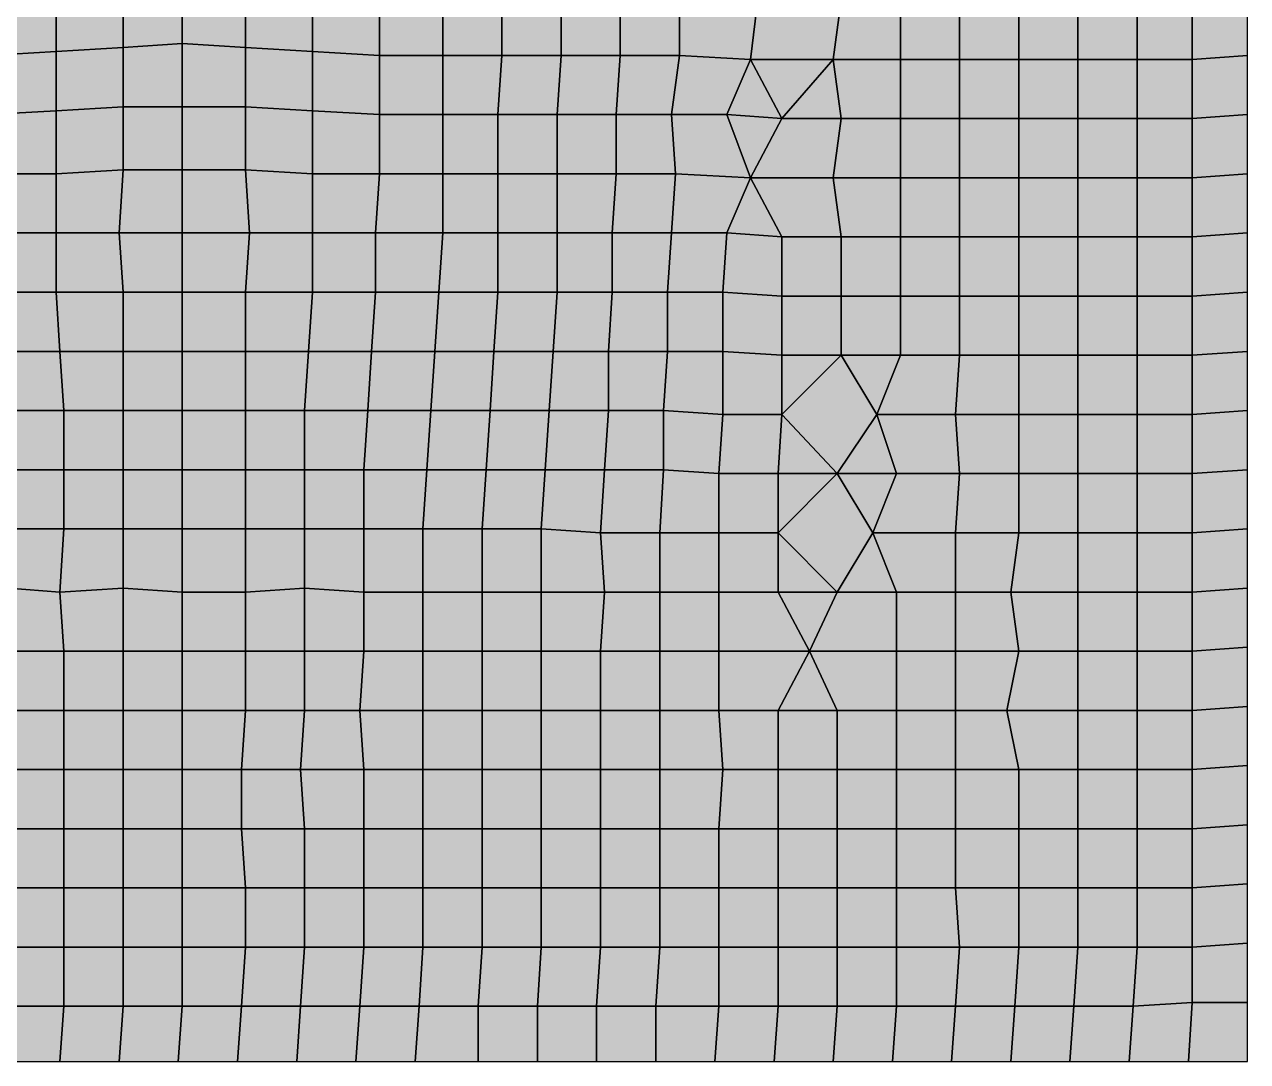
# Model space of a CAD drawing. Header units: metres. Extents: x -7480 to 79269, y -9100 to 45880.
# Drawn here: x 36360 to 42560, y -9100 to -3843 of the extents above; entities that cross this region are included whole.
import ezdxf

# ---------------------------------------------------------------- set-up
doc = ezdxf.new("R2010")
doc.units = ezdxf.units.M
doc.layers.add('COLOR_181', color=181, linetype='Continuous')

msp = doc.modelspace()

# ---------------------------------------------------------------- hatches: boundary and pattern name
at = {"layer": 'COLOR_181'}
for points in [[(36520, -3980), (36860, -3960), (36860, -3640), (36520, -3660)], [(36860, -3960), (37160, -3940), (37160, -3640), (36860, -3640)], [(37160, -3940), (37480, -3960), (37480, -3640), (37160, -3640)], [(37480, -3960), (37820, -3980), (37820, -3660), (37480, -3640)], [(36180, -4000), (36520, -3980), (36520, -3660), (36180, -3700)], [(37820, -3980), (38160, -4000), (38160, -3700), (37820, -3660)], [(38160, -4000), (38480, -4000), (38480, -3700), (38160, -3700)], [(38480, -4000), (38780, -4000), (38780, -3700), (38480, -3700)], [(38780, -4000), (39080, -4000), (39080, -3700), (38780, -3700)], [(39080, -4000), (39380, -4000), (39380, -3700), (39080, -3700)], [(39380, -4000), (39680, -4000), (39680, -3700), (39380, -3700)], [(39680, -4000), (40040, -4020), (40080, -3700), (39680, -3700)], [(40040, -4020), (40460, -4020), (40500, -3720), (40080, -3700)], [(40460, -4020), (40800, -4020), (40800, -3720), (40500, -3720)], [(40800, -4020), (41100, -4020), (41100, -3720), (40800, -3720)], [(41100, -4020), (41400, -4020), (41400, -3720), (41100, -3720)], [(41400, -4020), (41700, -4020), (41700, -3720), (41400, -3720)], [(41700, -4020), (42000, -4020), (42000, -3720), (41700, -3720)], [(42000, -4020), (42280, -4020), (42280, -3720), (42000, -3720)], [(42280, -4020), (42560, -4000), (42560, -3700), (42280, -3720)], [(36520, -4280), (36860, -4260), (36860, -3960), (36520, -3980)], [(36860, -4260), (37160, -4260), (37160, -3940), (36860, -3960)], [(37160, -4260), (37480, -4260), (37480, -3960), (37160, -3940)], [(37480, -4260), (37820, -4280), (37820, -3980), (37480, -3960)], [(36180, -4300), (36520, -4280), (36520, -3980), (36180, -4000)], [(37820, -4280), (38160, -4300), (38160, -4000), (37820, -3980)], [(38160, -4300), (38480, -4300), (38480, -4000), (38160, -4000)], [(38480, -4300), (38760, -4300), (38780, -4000), (38480, -4000)], [(38760, -4300), (39060, -4300), (39080, -4000), (38780, -4000)], [(39060, -4300), (39360, -4300), (39380, -4000), (39080, -4000)], [(39360, -4300), (39640, -4300), (39680, -4000), (39380, -4000)], [(39640, -4300), (39920, -4300), (40040, -4020), (39680, -4000)], [(39920, -4300), (40200, -4320), (40040, -4020)], [(40040, -4020), (40200, -4320), (40460, -4020)], [(40200, -4320), (40500, -4320), (40460, -4020)], [(40460, -4020), (40500, -4320), (40800, -4320), (40800, -4020)], [(40800, -4320), (41100, -4320), (41100, -4020), (40800, -4020)], [(41100, -4320), (41400, -4320), (41400, -4020), (41100, -4020)], [(41400, -4320), (41700, -4320), (41700, -4020), (41400, -4020)], [(41700, -4320), (42000, -4320), (42000, -4020), (41700, -4020)], [(42000, -4320), (42280, -4320), (42280, -4020), (42000, -4020)], [(42280, -4320), (42560, -4300), (42560, -4000), (42280, -4020)], [(36520, -4600), (36860, -4580), (36860, -4260), (36520, -4280)], [(36860, -4580), (37160, -4580), (37160, -4260), (36860, -4260)], [(37160, -4580), (37480, -4580), (37480, -4260), (37160, -4260)], [(37480, -4580), (37820, -4600), (37820, -4280), (37480, -4260)], [(36180, -4600), (36520, -4600), (36520, -4280), (36180, -4300)], [(37820, -4600), (38160, -4600), (38160, -4300), (37820, -4280)], [(38160, -4600), (38480, -4600), (38480, -4300), (38160, -4300)], [(38480, -4600), (38760, -4600), (38760, -4300), (38480, -4300)], [(38760, -4600), (39060, -4600), (39060, -4300), (38760, -4300)], [(39060, -4600), (39360, -4600), (39360, -4300), (39060, -4300)], [(39360, -4600), (39660, -4600), (39640, -4300), (39360, -4300)], [(39640, -4300), (39660, -4600), (40040, -4620), (39920, -4300)], [(39920, -4300), (40040, -4620), (40200, -4320)], [(40040, -4620), (40460, -4620), (40500, -4320), (40200, -4320)], [(40460, -4620), (40800, -4620), (40800, -4320), (40500, -4320)], [(40800, -4620), (41100, -4620), (41100, -4320), (40800, -4320)], [(41100, -4620), (41400, -4620), (41400, -4320), (41100, -4320)], [(41400, -4620), (41700, -4620), (41700, -4320), (41400, -4320)], [(41700, -4620), (42000, -4620), (42000, -4320), (41700, -4320)], [(42000, -4620), (42280, -4620), (42280, -4320), (42000, -4320)], [(42280, -4620), (42560, -4600), (42560, -4300), (42280, -4320)], [(36520, -4900), (36840, -4900), (36860, -4580), (36520, -4600)], [(36840, -4900), (37160, -4900), (37160, -4580), (36860, -4580)], [(37160, -4900), (37500, -4900), (37480, -4580), (37160, -4580)], [(37480, -4580), (37500, -4900), (37820, -4900), (37820, -4600)], [(36180, -4600), (36200, -4900), (36520, -4900), (36520, -4600)], [(37820, -4900), (38140, -4900), (38160, -4600), (37820, -4600)], [(38140, -4900), (38480, -4900), (38480, -4600), (38160, -4600)], [(38480, -4900), (38760, -4900), (38760, -4600), (38480, -4600)], [(38760, -4900), (39060, -4900), (39060, -4600), (38760, -4600)], [(39060, -4900), (39340, -4900), (39360, -4600), (39060, -4600)], [(39340, -4900), (39640, -4900), (39660, -4600), (39360, -4600)], [(39640, -4900), (39920, -4900), (40040, -4620), (39660, -4600)], [(39920, -4900), (40200, -4920), (40040, -4620)], [(40040, -4620), (40200, -4920), (40500, -4920), (40460, -4620)], [(40460, -4620), (40500, -4920), (40800, -4920), (40800, -4620)], [(40800, -4920), (41100, -4920), (41100, -4620), (40800, -4620)], [(41100, -4920), (41400, -4920), (41400, -4620), (41100, -4620)], [(41400, -4920), (41700, -4920), (41700, -4620), (41400, -4620)], [(41700, -4920), (42000, -4920), (42000, -4620), (41700, -4620)], [(42000, -4920), (42280, -4920), (42280, -4620), (42000, -4620)], [(42280, -4920), (42560, -4900), (42560, -4600), (42280, -4620)], [(36200, -5200), (36520, -5200), (36520, -4900), (36200, -4900)], [(36520, -5200), (36860, -5200), (36840, -4900), (36520, -4900)], [(36840, -4900), (36860, -5200), (37160, -5200), (37160, -4900)], [(37160, -5200), (37480, -5200), (37500, -4900), (37160, -4900)], [(37480, -5200), (37820, -5200), (37820, -4900), (37500, -4900)], [(37820, -5200), (38140, -5200), (38140, -4900), (37820, -4900)], [(38140, -5200), (38460, -5200), (38480, -4900), (38140, -4900)], [(38460, -5200), (38760, -5200), (38760, -4900), (38480, -4900)], [(38760, -5200), (39060, -5200), (39060, -4900), (38760, -4900)], [(39060, -5200), (39340, -5200), (39340, -4900), (39060, -4900)], [(39340, -5200), (39620, -5200), (39640, -4900), (39340, -4900)], [(39620, -5200), (39900, -5200), (39920, -4900), (39640, -4900)], [(39900, -5200), (40200, -5220), (40200, -4920), (39920, -4900)], [(40200, -5220), (40500, -5220), (40500, -4920), (40200, -4920)], [(40500, -5220), (40800, -5220), (40800, -4920), (40500, -4920)], [(40800, -5220), (41100, -5220), (41100, -4920), (40800, -4920)], [(41100, -5220), (41400, -5220), (41400, -4920), (41100, -4920)], [(41400, -5220), (41700, -5220), (41700, -4920), (41400, -4920)], [(41700, -5220), (42000, -5220), (42000, -4920), (41700, -4920)], [(42000, -5220), (42280, -5220), (42280, -4920), (42000, -4920)], [(42280, -5220), (42560, -5200), (42560, -4900), (42280, -4920)], [(36200, -5200), (36220, -5500), (36540, -5500), (36520, -5200)], [(36520, -5200), (36540, -5500), (36860, -5500), (36860, -5200)], [(36860, -5500), (37160, -5500), (37160, -5200), (36860, -5200)], [(37160, -5500), (37480, -5500), (37480, -5200), (37160, -5200)], [(37480, -5500), (37800, -5500), (37820, -5200), (37480, -5200)], [(37800, -5500), (38120, -5500), (38140, -5200), (37820, -5200)], [(38120, -5500), (38440, -5500), (38460, -5200), (38140, -5200)], [(38440, -5500), (38740, -5500), (38760, -5200), (38460, -5200)], [(38740, -5500), (39040, -5500), (39060, -5200), (38760, -5200)], [(39040, -5500), (39320, -5500), (39340, -5200), (39060, -5200)], [(39320, -5500), (39620, -5500), (39620, -5200), (39340, -5200)], [(39620, -5500), (39900, -5500), (39900, -5200), (39620, -5200)], [(39900, -5500), (40200, -5520), (40200, -5220), (39900, -5200)], [(42280, -5520), (42560, -5500), (42560, -5200), (42280, -5220)], [(40200, -5520), (40500, -5520), (40500, -5220), (40200, -5220)], [(40500, -5520), (40800, -5520), (40800, -5220), (40500, -5220)], [(40800, -5520), (41100, -5520), (41100, -5220), (40800, -5220)], [(41100, -5520), (41400, -5520), (41400, -5220), (41100, -5220)], [(41400, -5520), (41700, -5520), (41700, -5220), (41400, -5220)], [(41700, -5520), (42000, -5520), (42000, -5220), (41700, -5220)], [(42000, -5520), (42280, -5520), (42280, -5220), (42000, -5220)], [(36220, -5500), (36240, -5800), (36560, -5800), (36540, -5500)], [(36540, -5500), (36560, -5800), (36860, -5800), (36860, -5500)], [(36860, -5800), (37160, -5800), (37160, -5500), (36860, -5500)], [(37160, -5800), (37480, -5800), (37480, -5500), (37160, -5500)], [(37480, -5800), (37780, -5800), (37800, -5500), (37480, -5500)], [(37780, -5800), (38100, -5800), (38120, -5500), (37800, -5500)], [(38100, -5800), (38420, -5800), (38440, -5500), (38120, -5500)], [(38420, -5800), (38720, -5800), (38740, -5500), (38440, -5500)], [(38720, -5800), (39020, -5800), (39040, -5500), (38740, -5500)], [(39020, -5800), (39320, -5800), (39320, -5500), (39040, -5500)], [(39320, -5800), (39600, -5800), (39620, -5500), (39320, -5500)], [(39600, -5800), (39900, -5820), (39900, -5500), (39620, -5500)], [(39900, -5820), (40200, -5820), (40200, -5520), (39900, -5500)], [(42280, -5820), (42560, -5800), (42560, -5500), (42280, -5520)], [(40200, -5820), (40500, -5520), (40200, -5520)], [(40200, -5820), (40480, -6120), (40680, -5820), (40500, -5520)], [(40500, -5520), (40680, -5820), (40800, -5520)], [(40680, -5820), (41080, -5820), (41100, -5520), (40800, -5520)], [(41080, -5820), (41400, -5820), (41400, -5520), (41100, -5520)], [(41400, -5820), (41700, -5820), (41700, -5520), (41400, -5520)], [(41700, -5820), (42000, -5820), (42000, -5520), (41700, -5520)], [(42000, -5820), (42280, -5820), (42280, -5520), (42000, -5520)], [(36240, -5800), (36280, -6100), (36560, -6100), (36560, -5800)], [(36560, -6100), (36860, -6100), (36860, -5800), (36560, -5800)], [(36860, -6100), (37160, -6100), (37160, -5800), (36860, -5800)], [(37160, -6100), (37480, -6100), (37480, -5800), (37160, -5800)], [(37480, -6100), (37780, -6100), (37780, -5800), (37480, -5800)], [(37780, -6100), (38080, -6100), (38100, -5800), (37780, -5800)], [(38080, -6100), (38400, -6100), (38420, -5800), (38100, -5800)], [(38400, -6100), (38700, -6100), (38720, -5800), (38420, -5800)], [(38700, -6100), (39000, -6100), (39020, -5800), (38720, -5800)], [(39000, -6100), (39300, -6100), (39320, -5800), (39020, -5800)], [(39300, -6100), (39600, -6100), (39600, -5800), (39320, -5800)], [(39600, -6100), (39880, -6120), (39900, -5820), (39600, -5800)], [(39880, -6120), (40180, -6120), (40200, -5820), (39900, -5820)], [(40180, -6120), (40480, -6120), (40200, -5820)], [(40480, -6120), (40780, -6120), (40680, -5820)], [(40680, -5820), (40780, -6120), (41100, -6120), (41080, -5820)], [(41080, -5820), (41100, -6120), (41400, -6120), (41400, -5820)], [(41400, -6120), (41700, -6120), (41700, -5820), (41400, -5820)], [(41700, -6120), (42000, -6120), (42000, -5820), (41700, -5820)], [(42000, -6120), (42280, -6120), (42280, -5820), (42000, -5820)], [(42280, -6120), (42560, -6100), (42560, -5800), (42280, -5820)], [(36260, -6400), (36560, -6400), (36560, -6100), (36280, -6100)], [(36560, -6400), (36860, -6400), (36860, -6100), (36560, -6100)], [(36860, -6400), (37160, -6400), (37160, -6100), (36860, -6100)], [(37160, -6400), (37480, -6400), (37480, -6100), (37160, -6100)], [(37480, -6400), (37780, -6400), (37780, -6100), (37480, -6100)], [(37780, -6400), (38080, -6400), (38080, -6100), (37780, -6100)], [(38080, -6400), (38380, -6400), (38400, -6100), (38080, -6100)], [(38380, -6400), (38680, -6400), (38700, -6100), (38400, -6100)], [(38680, -6400), (38980, -6400), (39000, -6100), (38700, -6100)], [(38980, -6400), (39280, -6420), (39300, -6100), (39000, -6100)], [(39280, -6420), (39580, -6420), (39600, -6100), (39300, -6100)], [(39580, -6420), (39880, -6420), (39880, -6120), (39600, -6100)], [(39880, -6420), (40180, -6420), (40180, -6120), (39880, -6120)], [(40180, -6420), (40480, -6120), (40180, -6120)], [(40180, -6420), (40480, -6720), (40660, -6420), (40480, -6120)], [(40480, -6120), (40660, -6420), (40780, -6120)], [(40660, -6420), (41080, -6420), (41100, -6120), (40780, -6120)], [(41080, -6420), (41400, -6420), (41400, -6120), (41100, -6120)], [(41400, -6420), (41700, -6420), (41700, -6120), (41400, -6120)], [(41700, -6420), (42000, -6420), (42000, -6120), (41700, -6120)], [(42000, -6420), (42280, -6420), (42280, -6120), (42000, -6120)], [(42280, -6420), (42560, -6400), (42560, -6100), (42280, -6120)], [(36260, -6400), (36280, -6700), (36540, -6720), (36560, -6400)], [(36540, -6720), (36860, -6700), (36860, -6400), (36560, -6400)], [(36860, -6700), (37160, -6720), (37160, -6400), (36860, -6400)], [(37160, -6720), (37480, -6720), (37480, -6400), (37160, -6400)], [(37480, -6720), (37780, -6700), (37780, -6400), (37480, -6400)], [(37780, -6700), (38080, -6720), (38080, -6400), (37780, -6400)], [(38080, -6720), (38380, -6720), (38380, -6400), (38080, -6400)], [(38380, -6720), (38680, -6720), (38680, -6400), (38380, -6400)], [(38680, -6720), (38980, -6720), (38980, -6400), (38680, -6400)], [(38980, -6720), (39300, -6720), (39280, -6420), (38980, -6400)], [(39280, -6420), (39300, -6720), (39580, -6720), (39580, -6420)], [(39580, -6720), (39880, -6720), (39880, -6420), (39580, -6420)], [(39880, -6720), (40180, -6720), (40180, -6420), (39880, -6420)], [(40180, -6720), (40480, -6720), (40180, -6420)], [(40480, -6720), (40780, -6720), (40660, -6420)], [(40660, -6420), (40780, -6720), (41080, -6720), (41080, -6420)], [(41080, -6720), (41360, -6720), (41400, -6420), (41080, -6420)], [(41360, -6720), (41700, -6720), (41700, -6420), (41400, -6420)], [(41700, -6720), (42000, -6720), (42000, -6420), (41700, -6420)], [(42000, -6720), (42280, -6720), (42280, -6420), (42000, -6420)], [(42280, -6720), (42560, -6700), (42560, -6400), (42280, -6420)], [(36260, -7020), (36560, -7020), (36540, -6720), (36280, -6700)], [(36540, -6720), (36560, -7020), (36860, -7020), (36860, -6700)], [(36860, -7020), (37160, -7020), (37160, -6720), (36860, -6700)], [(37160, -7020), (37480, -7020), (37480, -6720), (37160, -6720)], [(37480, -7020), (37780, -7020), (37780, -6700), (37480, -6720)], [(37780, -7020), (38080, -7020), (38080, -6720), (37780, -6700)], [(38080, -7020), (38380, -7020), (38380, -6720), (38080, -6720)], [(38380, -7020), (38680, -7020), (38680, -6720), (38380, -6720)], [(38680, -7020), (38980, -7020), (38980, -6720), (38680, -6720)], [(38980, -7020), (39280, -7020), (39300, -6720), (38980, -6720)], [(39280, -7020), (39580, -7020), (39580, -6720), (39300, -6720)], [(39580, -7020), (39880, -7020), (39880, -6720), (39580, -6720)], [(39880, -7020), (40340, -7020), (40180, -6720), (39880, -6720)], [(40180, -6720), (40340, -7020), (40480, -6720)], [(40340, -7020), (40780, -7020), (40780, -6720), (40480, -6720)], [(40780, -7020), (41080, -7020), (41080, -6720), (40780, -6720)], [(41080, -7020), (41400, -7020), (41360, -6720), (41080, -6720)], [(41360, -6720), (41400, -7020), (41700, -7020), (41700, -6720)], [(41700, -7020), (42000, -7020), (42000, -6720), (41700, -6720)], [(42000, -7020), (42280, -7020), (42280, -6720), (42000, -6720)], [(42280, -7020), (42560, -7000), (42560, -6700), (42280, -6720)], [(42280, -7320), (42560, -7300), (42560, -7000), (42280, -7020)], [(36260, -7320), (36560, -7320), (36560, -7020), (36260, -7020)], [(36560, -7320), (36860, -7320), (36860, -7020), (36560, -7020)], [(36860, -7320), (37160, -7320), (37160, -7020), (36860, -7020)], [(37160, -7320), (37480, -7320), (37480, -7020), (37160, -7020)], [(37480, -7320), (37780, -7320), (37780, -7020), (37480, -7020)], [(37780, -7320), (38060, -7320), (38080, -7020), (37780, -7020)], [(38060, -7320), (38380, -7320), (38380, -7020), (38080, -7020)], [(38380, -7320), (38680, -7320), (38680, -7020), (38380, -7020)], [(38680, -7320), (38980, -7320), (38980, -7020), (38680, -7020)], [(38980, -7320), (39280, -7320), (39280, -7020), (38980, -7020)], [(39280, -7320), (39580, -7320), (39580, -7020), (39280, -7020)], [(39580, -7320), (39880, -7320), (39880, -7020), (39580, -7020)], [(39880, -7320), (40180, -7320), (40340, -7020), (39880, -7020)], [(40180, -7320), (40480, -7320), (40340, -7020)], [(40340, -7020), (40480, -7320), (40780, -7320), (40780, -7020)], [(40780, -7320), (41080, -7320), (41080, -7020), (40780, -7020)], [(41080, -7320), (41340, -7320), (41400, -7020), (41080, -7020)], [(41340, -7320), (41700, -7320), (41700, -7020), (41400, -7020)], [(41700, -7320), (42000, -7320), (42000, -7020), (41700, -7020)], [(42000, -7320), (42280, -7320), (42280, -7020), (42000, -7020)], [(42280, -7620), (42560, -7600), (42560, -7300), (42280, -7320)], [(36260, -7620), (36560, -7620), (36560, -7320), (36260, -7320)], [(36560, -7620), (36860, -7620), (36860, -7320), (36560, -7320)], [(36860, -7620), (37160, -7620), (37160, -7320), (36860, -7320)], [(37160, -7620), (37460, -7620), (37480, -7320), (37160, -7320)], [(37460, -7620), (37760, -7620), (37780, -7320), (37480, -7320)], [(37760, -7620), (38080, -7620), (38060, -7320), (37780, -7320)], [(38060, -7320), (38080, -7620), (38380, -7620), (38380, -7320)], [(38380, -7620), (38680, -7620), (38680, -7320), (38380, -7320)], [(38680, -7620), (38980, -7620), (38980, -7320), (38680, -7320)], [(38980, -7620), (39280, -7620), (39280, -7320), (38980, -7320)], [(39280, -7620), (39580, -7620), (39580, -7320), (39280, -7320)], [(39580, -7620), (39900, -7620), (39880, -7320), (39580, -7320)], [(39880, -7320), (39900, -7620), (40180, -7620), (40180, -7320)], [(40180, -7620), (40480, -7620), (40480, -7320), (40180, -7320)], [(40480, -7620), (40780, -7620), (40780, -7320), (40480, -7320)], [(40780, -7620), (41080, -7620), (41080, -7320), (40780, -7320)], [(41080, -7620), (41400, -7620), (41340, -7320), (41080, -7320)], [(41340, -7320), (41400, -7620), (41700, -7620), (41700, -7320)], [(41700, -7620), (42000, -7620), (42000, -7320), (41700, -7320)], [(42000, -7620), (42280, -7620), (42280, -7320), (42000, -7320)], [(36260, -7920), (36560, -7920), (36560, -7620), (36260, -7620)], [(36560, -7920), (36860, -7920), (36860, -7620), (36560, -7620)], [(36860, -7920), (37160, -7920), (37160, -7620), (36860, -7620)], [(37160, -7920), (37460, -7920), (37460, -7620), (37160, -7620)], [(37460, -7920), (37780, -7920), (37760, -7620), (37460, -7620)], [(37760, -7620), (37780, -7920), (38080, -7920), (38080, -7620)], [(38080, -7920), (38380, -7920), (38380, -7620), (38080, -7620)], [(38380, -7920), (38680, -7920), (38680, -7620), (38380, -7620)], [(38680, -7920), (38980, -7920), (38980, -7620), (38680, -7620)], [(38980, -7920), (39280, -7920), (39280, -7620), (38980, -7620)], [(39280, -7920), (39580, -7920), (39580, -7620), (39280, -7620)], [(39580, -7920), (39880, -7920), (39900, -7620), (39580, -7620)], [(39880, -7920), (40180, -7920), (40180, -7620), (39900, -7620)], [(40180, -7920), (40480, -7920), (40480, -7620), (40180, -7620)], [(40480, -7920), (40780, -7920), (40780, -7620), (40480, -7620)], [(40780, -7920), (41080, -7920), (41080, -7620), (40780, -7620)], [(41080, -7920), (41400, -7920), (41400, -7620), (41080, -7620)], [(41400, -7920), (41700, -7920), (41700, -7620), (41400, -7620)], [(41700, -7920), (42000, -7920), (42000, -7620), (41700, -7620)], [(42000, -7920), (42280, -7920), (42280, -7620), (42000, -7620)], [(42280, -7920), (42560, -7900), (42560, -7600), (42280, -7620)], [(36260, -8220), (36560, -8220), (36560, -7920), (36260, -7920)], [(36560, -8220), (36860, -8220), (36860, -7920), (36560, -7920)], [(36860, -8220), (37160, -8220), (37160, -7920), (36860, -7920)], [(37160, -8220), (37480, -8220), (37460, -7920), (37160, -7920)], [(37460, -7920), (37480, -8220), (37780, -8220), (37780, -7920)], [(37780, -8220), (38080, -8220), (38080, -7920), (37780, -7920)], [(38080, -8220), (38380, -8220), (38380, -7920), (38080, -7920)], [(38380, -8220), (38680, -8220), (38680, -7920), (38380, -7920)], [(38680, -8220), (38980, -8220), (38980, -7920), (38680, -7920)], [(38980, -8220), (39280, -8220), (39280, -7920), (38980, -7920)], [(39280, -8220), (39580, -8220), (39580, -7920), (39280, -7920)], [(39580, -8220), (39880, -8220), (39880, -7920), (39580, -7920)], [(39880, -8220), (40180, -8220), (40180, -7920), (39880, -7920)], [(40180, -8220), (40480, -8220), (40480, -7920), (40180, -7920)], [(40480, -8220), (40780, -8220), (40780, -7920), (40480, -7920)], [(40780, -8220), (41080, -8220), (41080, -7920), (40780, -7920)], [(41080, -8220), (41400, -8220), (41400, -7920), (41080, -7920)], [(41400, -8220), (41700, -8220), (41700, -7920), (41400, -7920)], [(41700, -8220), (42000, -8220), (42000, -7920), (41700, -7920)], [(42000, -8220), (42280, -8220), (42280, -7920), (42000, -7920)], [(42280, -8220), (42560, -8200), (42560, -7900), (42280, -7920)], [(36260, -8520), (36560, -8520), (36560, -8220), (36260, -8220)], [(36560, -8520), (36860, -8520), (36860, -8220), (36560, -8220)], [(36860, -8520), (37160, -8520), (37160, -8220), (36860, -8220)], [(37160, -8520), (37480, -8520), (37480, -8220), (37160, -8220)], [(37480, -8520), (37780, -8520), (37780, -8220), (37480, -8220)], [(37780, -8520), (38080, -8520), (38080, -8220), (37780, -8220)], [(38080, -8520), (38380, -8520), (38380, -8220), (38080, -8220)], [(38380, -8520), (38680, -8520), (38680, -8220), (38380, -8220)], [(38680, -8520), (38980, -8520), (38980, -8220), (38680, -8220)], [(38980, -8520), (39280, -8520), (39280, -8220), (38980, -8220)], [(39280, -8520), (39580, -8520), (39580, -8220), (39280, -8220)], [(39580, -8520), (39880, -8520), (39880, -8220), (39580, -8220)], [(39880, -8520), (40180, -8520), (40180, -8220), (39880, -8220)], [(40180, -8520), (40480, -8520), (40480, -8220), (40180, -8220)], [(40480, -8520), (40780, -8520), (40780, -8220), (40480, -8220)], [(40780, -8520), (41100, -8520), (41080, -8220), (40780, -8220)], [(41080, -8220), (41100, -8520), (41400, -8520), (41400, -8220)], [(41400, -8520), (41700, -8520), (41700, -8220), (41400, -8220)], [(41700, -8520), (42000, -8520), (42000, -8220), (41700, -8220)], [(42000, -8520), (42280, -8520), (42280, -8220), (42000, -8220)], [(42280, -8520), (42560, -8500), (42560, -8200), (42280, -8220)], [(36260, -8820), (36560, -8820), (36560, -8520), (36260, -8520)], [(36560, -8820), (36860, -8820), (36860, -8520), (36560, -8520)], [(36860, -8820), (37160, -8820), (37160, -8520), (36860, -8520)], [(37160, -8820), (37460, -8820), (37480, -8520), (37160, -8520)], [(37460, -8820), (37760, -8820), (37780, -8520), (37480, -8520)], [(37760, -8820), (38060, -8820), (38080, -8520), (37780, -8520)], [(38060, -8820), (38360, -8820), (38380, -8520), (38080, -8520)], [(38360, -8820), (38660, -8820), (38680, -8520), (38380, -8520)], [(38660, -8820), (38960, -8820), (38980, -8520), (38680, -8520)], [(38960, -8820), (39260, -8820), (39280, -8520), (38980, -8520)], [(39260, -8820), (39560, -8820), (39580, -8520), (39280, -8520)], [(39560, -8820), (39880, -8820), (39880, -8520), (39580, -8520)], [(39880, -8820), (40180, -8820), (40180, -8520), (39880, -8520)], [(40180, -8820), (40480, -8820), (40480, -8520), (40180, -8520)], [(40480, -8820), (40780, -8820), (40780, -8520), (40480, -8520)], [(40780, -8820), (41080, -8820), (41100, -8520), (40780, -8520)], [(41080, -8820), (41380, -8820), (41400, -8520), (41100, -8520)], [(41380, -8820), (41680, -8820), (41700, -8520), (41400, -8520)], [(41680, -8820), (41980, -8820), (42000, -8520), (41700, -8520)], [(41980, -8820), (42280, -8800), (42280, -8520), (42000, -8520)], [(42280, -8800), (42560, -8800), (42560, -8500), (42280, -8520)], [(41960, -9100), (42260, -9100), (42280, -8800), (41980, -8820)], [(42260, -9100), (42560, -9100), (42560, -8800), (42280, -8800)], [(36240, -9100), (36540, -9100), (36560, -8820), (36260, -8820)], [(36540, -9100), (36840, -9100), (36860, -8820), (36560, -8820)], [(36840, -9100), (37140, -9100), (37160, -8820), (36860, -8820)], [(37140, -9100), (37440, -9100), (37460, -8820), (37160, -8820)], [(37440, -9100), (37740, -9100), (37760, -8820), (37460, -8820)], [(37740, -9100), (38040, -9100), (38060, -8820), (37760, -8820)], [(38040, -9100), (38340, -9100), (38360, -8820), (38060, -8820)], [(38340, -9100), (38660, -9100), (38660, -8820), (38360, -8820)], [(38660, -9100), (38960, -9100), (38960, -8820), (38660, -8820)], [(38960, -9100), (39260, -9100), (39260, -8820), (38960, -8820)], [(39260, -9100), (39560, -9100), (39560, -8820), (39260, -8820)], [(39560, -9100), (39860, -9100), (39880, -8820), (39560, -8820)], [(39860, -9100), (40160, -9100), (40180, -8820), (39880, -8820)], [(40160, -9100), (40460, -9100), (40480, -8820), (40180, -8820)], [(40460, -9100), (40760, -9100), (40780, -8820), (40480, -8820)], [(40760, -9100), (41060, -9100), (41080, -8820), (40780, -8820)], [(41060, -9100), (41360, -9100), (41380, -8820), (41080, -8820)], [(41360, -9100), (41660, -9100), (41680, -8820), (41380, -8820)], [(41660, -9100), (41960, -9100), (41980, -8820), (41680, -8820)]]:
    msp.add_hatch(color=256, dxfattribs=at).paths.add_polyline_path(points)

# ---------------------------------------------------------------- linework, layer by layer
for points in [[(36520, -3980), (36860, -3960), (36860, -3640), (36520, -3660)], [(36860, -3960), (37160, -3940), (37160, -3640), (36860, -3640)], [(37160, -3940), (37480, -3960), (37480, -3640), (37160, -3640)], [(37480, -3960), (37820, -3980), (37820, -3660), (37480, -3640)], [(36180, -4000), (36520, -3980), (36520, -3660), (36180, -3700)], [(37820, -3980), (38160, -4000), (38160, -3700), (37820, -3660)], [(38160, -4000), (38480, -4000), (38480, -3700), (38160, -3700)], [(38480, -4000), (38780, -4000), (38780, -3700), (38480, -3700)], [(38780, -4000), (39080, -4000), (39080, -3700), (38780, -3700)], [(39080, -4000), (39380, -4000), (39380, -3700), (39080, -3700)], [(39380, -4000), (39680, -4000), (39680, -3700), (39380, -3700)], [(39680, -4000), (40040, -4020), (40080, -3700), (39680, -3700)], [(40040, -4020), (40460, -4020), (40500, -3720), (40080, -3700)], [(40460, -4020), (40800, -4020), (40800, -3720), (40500, -3720)], [(40800, -4020), (41100, -4020), (41100, -3720), (40800, -3720)], [(41100, -4020), (41400, -4020), (41400, -3720), (41100, -3720)], [(41400, -4020), (41700, -4020), (41700, -3720), (41400, -3720)], [(41700, -4020), (42000, -4020), (42000, -3720), (41700, -3720)], [(42000, -4020), (42280, -4020), (42280, -3720), (42000, -3720)], [(42280, -4020), (42560, -4000), (42560, -3700), (42280, -3720)], [(36520, -4280), (36860, -4260), (36860, -3960), (36520, -3980)], [(36860, -4260), (37160, -4260), (37160, -3940), (36860, -3960)], [(37160, -4260), (37480, -4260), (37480, -3960), (37160, -3940)], [(37480, -4260), (37820, -4280), (37820, -3980), (37480, -3960)], [(36180, -4300), (36520, -4280), (36520, -3980), (36180, -4000)], [(37820, -4280), (38160, -4300), (38160, -4000), (37820, -3980)], [(38160, -4300), (38480, -4300), (38480, -4000), (38160, -4000)], [(38480, -4300), (38760, -4300), (38780, -4000), (38480, -4000)], [(38760, -4300), (39060, -4300), (39080, -4000), (38780, -4000)], [(39060, -4300), (39360, -4300), (39380, -4000), (39080, -4000)], [(39360, -4300), (39640, -4300), (39680, -4000), (39380, -4000)], [(39640, -4300), (39920, -4300), (40040, -4020), (39680, -4000)], [(39920, -4300), (40200, -4320), (40040, -4020)], [(40040, -4020), (40200, -4320), (40460, -4020)], [(40200, -4320), (40500, -4320), (40460, -4020)], [(40460, -4020), (40500, -4320), (40800, -4320), (40800, -4020)], [(40800, -4320), (41100, -4320), (41100, -4020), (40800, -4020)], [(41100, -4320), (41400, -4320), (41400, -4020), (41100, -4020)], [(41400, -4320), (41700, -4320), (41700, -4020), (41400, -4020)], [(41700, -4320), (42000, -4320), (42000, -4020), (41700, -4020)], [(42000, -4320), (42280, -4320), (42280, -4020), (42000, -4020)], [(42280, -4320), (42560, -4300), (42560, -4000), (42280, -4020)], [(36520, -4600), (36860, -4580), (36860, -4260), (36520, -4280)], [(36860, -4580), (37160, -4580), (37160, -4260), (36860, -4260)], [(37160, -4580), (37480, -4580), (37480, -4260), (37160, -4260)], [(37480, -4580), (37820, -4600), (37820, -4280), (37480, -4260)], [(36180, -4600), (36520, -4600), (36520, -4280), (36180, -4300)], [(37820, -4600), (38160, -4600), (38160, -4300), (37820, -4280)], [(38160, -4600), (38480, -4600), (38480, -4300), (38160, -4300)], [(38480, -4600), (38760, -4600), (38760, -4300), (38480, -4300)], [(38760, -4600), (39060, -4600), (39060, -4300), (38760, -4300)], [(39060, -4600), (39360, -4600), (39360, -4300), (39060, -4300)], [(39360, -4600), (39660, -4600), (39640, -4300), (39360, -4300)], [(39640, -4300), (39660, -4600), (40040, -4620), (39920, -4300)], [(39920, -4300), (40040, -4620), (40200, -4320)], [(40040, -4620), (40460, -4620), (40500, -4320), (40200, -4320)], [(40460, -4620), (40800, -4620), (40800, -4320), (40500, -4320)], [(40800, -4620), (41100, -4620), (41100, -4320), (40800, -4320)], [(41100, -4620), (41400, -4620), (41400, -4320), (41100, -4320)], [(41400, -4620), (41700, -4620), (41700, -4320), (41400, -4320)], [(41700, -4620), (42000, -4620), (42000, -4320), (41700, -4320)], [(42000, -4620), (42280, -4620), (42280, -4320), (42000, -4320)], [(42280, -4620), (42560, -4600), (42560, -4300), (42280, -4320)], [(36520, -4900), (36840, -4900), (36860, -4580), (36520, -4600)], [(36840, -4900), (37160, -4900), (37160, -4580), (36860, -4580)], [(37160, -4900), (37500, -4900), (37480, -4580), (37160, -4580)], [(37480, -4580), (37500, -4900), (37820, -4900), (37820, -4600)], [(36180, -4600), (36200, -4900), (36520, -4900), (36520, -4600)], [(37820, -4900), (38140, -4900), (38160, -4600), (37820, -4600)], [(38140, -4900), (38480, -4900), (38480, -4600), (38160, -4600)], [(38480, -4900), (38760, -4900), (38760, -4600), (38480, -4600)], [(38760, -4900), (39060, -4900), (39060, -4600), (38760, -4600)], [(39060, -4900), (39340, -4900), (39360, -4600), (39060, -4600)], [(39340, -4900), (39640, -4900), (39660, -4600), (39360, -4600)], [(39640, -4900), (39920, -4900), (40040, -4620), (39660, -4600)], [(39920, -4900), (40200, -4920), (40040, -4620)], [(40040, -4620), (40200, -4920), (40500, -4920), (40460, -4620)], [(40460, -4620), (40500, -4920), (40800, -4920), (40800, -4620)], [(40800, -4920), (41100, -4920), (41100, -4620), (40800, -4620)], [(41100, -4920), (41400, -4920), (41400, -4620), (41100, -4620)], [(41400, -4920), (41700, -4920), (41700, -4620), (41400, -4620)], [(41700, -4920), (42000, -4920), (42000, -4620), (41700, -4620)], [(42000, -4920), (42280, -4920), (42280, -4620), (42000, -4620)], [(42280, -4920), (42560, -4900), (42560, -4600), (42280, -4620)], [(36200, -5200), (36520, -5200), (36520, -4900), (36200, -4900)], [(36520, -5200), (36860, -5200), (36840, -4900), (36520, -4900)], [(36840, -4900), (36860, -5200), (37160, -5200), (37160, -4900)], [(37160, -5200), (37480, -5200), (37500, -4900), (37160, -4900)], [(37480, -5200), (37820, -5200), (37820, -4900), (37500, -4900)], [(37820, -5200), (38140, -5200), (38140, -4900), (37820, -4900)], [(38140, -5200), (38460, -5200), (38480, -4900), (38140, -4900)], [(38460, -5200), (38760, -5200), (38760, -4900), (38480, -4900)], [(38760, -5200), (39060, -5200), (39060, -4900), (38760, -4900)], [(39060, -5200), (39340, -5200), (39340, -4900), (39060, -4900)], [(39340, -5200), (39620, -5200), (39640, -4900), (39340, -4900)], [(39620, -5200), (39900, -5200), (39920, -4900), (39640, -4900)], [(39900, -5200), (40200, -5220), (40200, -4920), (39920, -4900)], [(40200, -5220), (40500, -5220), (40500, -4920), (40200, -4920)], [(40500, -5220), (40800, -5220), (40800, -4920), (40500, -4920)], [(40800, -5220), (41100, -5220), (41100, -4920), (40800, -4920)], [(41100, -5220), (41400, -5220), (41400, -4920), (41100, -4920)], [(41400, -5220), (41700, -5220), (41700, -4920), (41400, -4920)], [(41700, -5220), (42000, -5220), (42000, -4920), (41700, -4920)], [(42000, -5220), (42280, -5220), (42280, -4920), (42000, -4920)], [(42280, -5220), (42560, -5200), (42560, -4900), (42280, -4920)], [(36200, -5200), (36220, -5500), (36540, -5500), (36520, -5200)], [(36520, -5200), (36540, -5500), (36860, -5500), (36860, -5200)], [(36860, -5500), (37160, -5500), (37160, -5200), (36860, -5200)], [(37160, -5500), (37480, -5500), (37480, -5200), (37160, -5200)], [(37480, -5500), (37800, -5500), (37820, -5200), (37480, -5200)], [(37800, -5500), (38120, -5500), (38140, -5200), (37820, -5200)], [(38120, -5500), (38440, -5500), (38460, -5200), (38140, -5200)], [(38440, -5500), (38740, -5500), (38760, -5200), (38460, -5200)], [(38740, -5500), (39040, -5500), (39060, -5200), (38760, -5200)], [(39040, -5500), (39320, -5500), (39340, -5200), (39060, -5200)], [(39320, -5500), (39620, -5500), (39620, -5200), (39340, -5200)], [(39620, -5500), (39900, -5500), (39900, -5200), (39620, -5200)], [(39900, -5500), (40200, -5520), (40200, -5220), (39900, -5200)], [(42280, -5520), (42560, -5500), (42560, -5200), (42280, -5220)], [(40200, -5520), (40500, -5520), (40500, -5220), (40200, -5220)], [(40500, -5520), (40800, -5520), (40800, -5220), (40500, -5220)], [(40800, -5520), (41100, -5520), (41100, -5220), (40800, -5220)], [(41100, -5520), (41400, -5520), (41400, -5220), (41100, -5220)], [(41400, -5520), (41700, -5520), (41700, -5220), (41400, -5220)], [(41700, -5520), (42000, -5520), (42000, -5220), (41700, -5220)], [(42000, -5520), (42280, -5520), (42280, -5220), (42000, -5220)], [(36220, -5500), (36240, -5800), (36560, -5800), (36540, -5500)], [(36540, -5500), (36560, -5800), (36860, -5800), (36860, -5500)], [(36860, -5800), (37160, -5800), (37160, -5500), (36860, -5500)], [(37160, -5800), (37480, -5800), (37480, -5500), (37160, -5500)], [(37480, -5800), (37780, -5800), (37800, -5500), (37480, -5500)], [(37780, -5800), (38100, -5800), (38120, -5500), (37800, -5500)], [(38100, -5800), (38420, -5800), (38440, -5500), (38120, -5500)], [(38420, -5800), (38720, -5800), (38740, -5500), (38440, -5500)], [(38720, -5800), (39020, -5800), (39040, -5500), (38740, -5500)], [(39020, -5800), (39320, -5800), (39320, -5500), (39040, -5500)], [(39320, -5800), (39600, -5800), (39620, -5500), (39320, -5500)], [(39600, -5800), (39900, -5820), (39900, -5500), (39620, -5500)], [(39900, -5820), (40200, -5820), (40200, -5520), (39900, -5500)], [(42280, -5820), (42560, -5800), (42560, -5500), (42280, -5520)], [(40200, -5820), (40500, -5520), (40200, -5520)], [(40200, -5820), (40480, -6120), (40680, -5820), (40500, -5520)], [(40500, -5520), (40680, -5820), (40800, -5520)], [(40680, -5820), (41080, -5820), (41100, -5520), (40800, -5520)], [(41080, -5820), (41400, -5820), (41400, -5520), (41100, -5520)], [(41400, -5820), (41700, -5820), (41700, -5520), (41400, -5520)], [(41700, -5820), (42000, -5820), (42000, -5520), (41700, -5520)], [(42000, -5820), (42280, -5820), (42280, -5520), (42000, -5520)], [(36240, -5800), (36280, -6100), (36560, -6100), (36560, -5800)], [(36560, -6100), (36860, -6100), (36860, -5800), (36560, -5800)], [(36860, -6100), (37160, -6100), (37160, -5800), (36860, -5800)], [(37160, -6100), (37480, -6100), (37480, -5800), (37160, -5800)], [(37480, -6100), (37780, -6100), (37780, -5800), (37480, -5800)], [(37780, -6100), (38080, -6100), (38100, -5800), (37780, -5800)], [(38080, -6100), (38400, -6100), (38420, -5800), (38100, -5800)], [(38400, -6100), (38700, -6100), (38720, -5800), (38420, -5800)], [(38700, -6100), (39000, -6100), (39020, -5800), (38720, -5800)], [(39000, -6100), (39300, -6100), (39320, -5800), (39020, -5800)], [(39300, -6100), (39600, -6100), (39600, -5800), (39320, -5800)], [(39600, -6100), (39880, -6120), (39900, -5820), (39600, -5800)], [(39880, -6120), (40180, -6120), (40200, -5820), (39900, -5820)], [(40180, -6120), (40480, -6120), (40200, -5820)], [(40480, -6120), (40780, -6120), (40680, -5820)], [(40680, -5820), (40780, -6120), (41100, -6120), (41080, -5820)], [(41080, -5820), (41100, -6120), (41400, -6120), (41400, -5820)], [(41400, -6120), (41700, -6120), (41700, -5820), (41400, -5820)], [(41700, -6120), (42000, -6120), (42000, -5820), (41700, -5820)], [(42000, -6120), (42280, -6120), (42280, -5820), (42000, -5820)], [(42280, -6120), (42560, -6100), (42560, -5800), (42280, -5820)], [(36260, -6400), (36560, -6400), (36560, -6100), (36280, -6100)], [(36560, -6400), (36860, -6400), (36860, -6100), (36560, -6100)], [(36860, -6400), (37160, -6400), (37160, -6100), (36860, -6100)], [(37160, -6400), (37480, -6400), (37480, -6100), (37160, -6100)], [(37480, -6400), (37780, -6400), (37780, -6100), (37480, -6100)], [(37780, -6400), (38080, -6400), (38080, -6100), (37780, -6100)], [(38080, -6400), (38380, -6400), (38400, -6100), (38080, -6100)], [(38380, -6400), (38680, -6400), (38700, -6100), (38400, -6100)], [(38680, -6400), (38980, -6400), (39000, -6100), (38700, -6100)], [(38980, -6400), (39280, -6420), (39300, -6100), (39000, -6100)], [(39280, -6420), (39580, -6420), (39600, -6100), (39300, -6100)], [(39580, -6420), (39880, -6420), (39880, -6120), (39600, -6100)], [(39880, -6420), (40180, -6420), (40180, -6120), (39880, -6120)], [(40180, -6420), (40480, -6120), (40180, -6120)], [(40180, -6420), (40480, -6720), (40660, -6420), (40480, -6120)], [(40480, -6120), (40660, -6420), (40780, -6120)], [(40660, -6420), (41080, -6420), (41100, -6120), (40780, -6120)], [(41080, -6420), (41400, -6420), (41400, -6120), (41100, -6120)], [(41400, -6420), (41700, -6420), (41700, -6120), (41400, -6120)], [(41700, -6420), (42000, -6420), (42000, -6120), (41700, -6120)], [(42000, -6420), (42280, -6420), (42280, -6120), (42000, -6120)], [(42280, -6420), (42560, -6400), (42560, -6100), (42280, -6120)], [(36260, -6400), (36280, -6700), (36540, -6720), (36560, -6400)], [(36540, -6720), (36860, -6700), (36860, -6400), (36560, -6400)], [(36860, -6700), (37160, -6720), (37160, -6400), (36860, -6400)], [(37160, -6720), (37480, -6720), (37480, -6400), (37160, -6400)], [(37480, -6720), (37780, -6700), (37780, -6400), (37480, -6400)], [(37780, -6700), (38080, -6720), (38080, -6400), (37780, -6400)], [(38080, -6720), (38380, -6720), (38380, -6400), (38080, -6400)], [(38380, -6720), (38680, -6720), (38680, -6400), (38380, -6400)], [(38680, -6720), (38980, -6720), (38980, -6400), (38680, -6400)], [(38980, -6720), (39300, -6720), (39280, -6420), (38980, -6400)], [(39280, -6420), (39300, -6720), (39580, -6720), (39580, -6420)], [(39580, -6720), (39880, -6720), (39880, -6420), (39580, -6420)], [(39880, -6720), (40180, -6720), (40180, -6420), (39880, -6420)], [(40180, -6720), (40480, -6720), (40180, -6420)], [(40480, -6720), (40780, -6720), (40660, -6420)], [(40660, -6420), (40780, -6720), (41080, -6720), (41080, -6420)], [(41080, -6720), (41360, -6720), (41400, -6420), (41080, -6420)], [(41360, -6720), (41700, -6720), (41700, -6420), (41400, -6420)], [(41700, -6720), (42000, -6720), (42000, -6420), (41700, -6420)], [(42000, -6720), (42280, -6720), (42280, -6420), (42000, -6420)], [(42280, -6720), (42560, -6700), (42560, -6400), (42280, -6420)], [(36260, -7020), (36560, -7020), (36540, -6720), (36280, -6700)], [(36540, -6720), (36560, -7020), (36860, -7020), (36860, -6700)], [(36860, -7020), (37160, -7020), (37160, -6720), (36860, -6700)], [(37160, -7020), (37480, -7020), (37480, -6720), (37160, -6720)], [(37480, -7020), (37780, -7020), (37780, -6700), (37480, -6720)], [(37780, -7020), (38080, -7020), (38080, -6720), (37780, -6700)], [(38080, -7020), (38380, -7020), (38380, -6720), (38080, -6720)], [(38380, -7020), (38680, -7020), (38680, -6720), (38380, -6720)], [(38680, -7020), (38980, -7020), (38980, -6720), (38680, -6720)], [(38980, -7020), (39280, -7020), (39300, -6720), (38980, -6720)], [(39280, -7020), (39580, -7020), (39580, -6720), (39300, -6720)], [(39580, -7020), (39880, -7020), (39880, -6720), (39580, -6720)], [(39880, -7020), (40340, -7020), (40180, -6720), (39880, -6720)], [(40180, -6720), (40340, -7020), (40480, -6720)], [(40340, -7020), (40780, -7020), (40780, -6720), (40480, -6720)], [(40780, -7020), (41080, -7020), (41080, -6720), (40780, -6720)], [(41080, -7020), (41400, -7020), (41360, -6720), (41080, -6720)], [(41360, -6720), (41400, -7020), (41700, -7020), (41700, -6720)], [(41700, -7020), (42000, -7020), (42000, -6720), (41700, -6720)], [(42000, -7020), (42280, -7020), (42280, -6720), (42000, -6720)], [(42280, -7020), (42560, -7000), (42560, -6700), (42280, -6720)], [(42280, -7320), (42560, -7300), (42560, -7000), (42280, -7020)], [(36260, -7320), (36560, -7320), (36560, -7020), (36260, -7020)], [(36560, -7320), (36860, -7320), (36860, -7020), (36560, -7020)], [(36860, -7320), (37160, -7320), (37160, -7020), (36860, -7020)], [(37160, -7320), (37480, -7320), (37480, -7020), (37160, -7020)], [(37480, -7320), (37780, -7320), (37780, -7020), (37480, -7020)], [(37780, -7320), (38060, -7320), (38080, -7020), (37780, -7020)], [(38060, -7320), (38380, -7320), (38380, -7020), (38080, -7020)], [(38380, -7320), (38680, -7320), (38680, -7020), (38380, -7020)], [(38680, -7320), (38980, -7320), (38980, -7020), (38680, -7020)], [(38980, -7320), (39280, -7320), (39280, -7020), (38980, -7020)], [(39280, -7320), (39580, -7320), (39580, -7020), (39280, -7020)], [(39580, -7320), (39880, -7320), (39880, -7020), (39580, -7020)], [(39880, -7320), (40180, -7320), (40340, -7020), (39880, -7020)], [(40180, -7320), (40480, -7320), (40340, -7020)], [(40340, -7020), (40480, -7320), (40780, -7320), (40780, -7020)], [(40780, -7320), (41080, -7320), (41080, -7020), (40780, -7020)], [(41080, -7320), (41340, -7320), (41400, -7020), (41080, -7020)], [(41340, -7320), (41700, -7320), (41700, -7020), (41400, -7020)], [(41700, -7320), (42000, -7320), (42000, -7020), (41700, -7020)], [(42000, -7320), (42280, -7320), (42280, -7020), (42000, -7020)], [(42280, -7620), (42560, -7600), (42560, -7300), (42280, -7320)], [(36260, -7620), (36560, -7620), (36560, -7320), (36260, -7320)], [(36560, -7620), (36860, -7620), (36860, -7320), (36560, -7320)], [(36860, -7620), (37160, -7620), (37160, -7320), (36860, -7320)], [(37160, -7620), (37460, -7620), (37480, -7320), (37160, -7320)], [(37460, -7620), (37760, -7620), (37780, -7320), (37480, -7320)], [(37760, -7620), (38080, -7620), (38060, -7320), (37780, -7320)], [(38060, -7320), (38080, -7620), (38380, -7620), (38380, -7320)], [(38380, -7620), (38680, -7620), (38680, -7320), (38380, -7320)], [(38680, -7620), (38980, -7620), (38980, -7320), (38680, -7320)], [(38980, -7620), (39280, -7620), (39280, -7320), (38980, -7320)], [(39280, -7620), (39580, -7620), (39580, -7320), (39280, -7320)], [(39580, -7620), (39900, -7620), (39880, -7320), (39580, -7320)], [(39880, -7320), (39900, -7620), (40180, -7620), (40180, -7320)], [(40180, -7620), (40480, -7620), (40480, -7320), (40180, -7320)], [(40480, -7620), (40780, -7620), (40780, -7320), (40480, -7320)], [(40780, -7620), (41080, -7620), (41080, -7320), (40780, -7320)], [(41080, -7620), (41400, -7620), (41340, -7320), (41080, -7320)], [(41340, -7320), (41400, -7620), (41700, -7620), (41700, -7320)], [(41700, -7620), (42000, -7620), (42000, -7320), (41700, -7320)], [(42000, -7620), (42280, -7620), (42280, -7320), (42000, -7320)], [(36260, -7920), (36560, -7920), (36560, -7620), (36260, -7620)], [(36560, -7920), (36860, -7920), (36860, -7620), (36560, -7620)], [(36860, -7920), (37160, -7920), (37160, -7620), (36860, -7620)], [(37160, -7920), (37460, -7920), (37460, -7620), (37160, -7620)], [(37460, -7920), (37780, -7920), (37760, -7620), (37460, -7620)], [(37760, -7620), (37780, -7920), (38080, -7920), (38080, -7620)], [(38080, -7920), (38380, -7920), (38380, -7620), (38080, -7620)], [(38380, -7920), (38680, -7920), (38680, -7620), (38380, -7620)], [(38680, -7920), (38980, -7920), (38980, -7620), (38680, -7620)], [(38980, -7920), (39280, -7920), (39280, -7620), (38980, -7620)], [(39280, -7920), (39580, -7920), (39580, -7620), (39280, -7620)], [(39580, -7920), (39880, -7920), (39900, -7620), (39580, -7620)], [(39880, -7920), (40180, -7920), (40180, -7620), (39900, -7620)], [(40180, -7920), (40480, -7920), (40480, -7620), (40180, -7620)], [(40480, -7920), (40780, -7920), (40780, -7620), (40480, -7620)], [(40780, -7920), (41080, -7920), (41080, -7620), (40780, -7620)], [(41080, -7920), (41400, -7920), (41400, -7620), (41080, -7620)], [(41400, -7920), (41700, -7920), (41700, -7620), (41400, -7620)], [(41700, -7920), (42000, -7920), (42000, -7620), (41700, -7620)], [(42000, -7920), (42280, -7920), (42280, -7620), (42000, -7620)], [(42280, -7920), (42560, -7900), (42560, -7600), (42280, -7620)], [(36260, -8220), (36560, -8220), (36560, -7920), (36260, -7920)], [(36560, -8220), (36860, -8220), (36860, -7920), (36560, -7920)], [(36860, -8220), (37160, -8220), (37160, -7920), (36860, -7920)], [(37160, -8220), (37480, -8220), (37460, -7920), (37160, -7920)], [(37460, -7920), (37480, -8220), (37780, -8220), (37780, -7920)], [(37780, -8220), (38080, -8220), (38080, -7920), (37780, -7920)], [(38080, -8220), (38380, -8220), (38380, -7920), (38080, -7920)], [(38380, -8220), (38680, -8220), (38680, -7920), (38380, -7920)], [(38680, -8220), (38980, -8220), (38980, -7920), (38680, -7920)], [(38980, -8220), (39280, -8220), (39280, -7920), (38980, -7920)], [(39280, -8220), (39580, -8220), (39580, -7920), (39280, -7920)], [(39580, -8220), (39880, -8220), (39880, -7920), (39580, -7920)], [(39880, -8220), (40180, -8220), (40180, -7920), (39880, -7920)], [(40180, -8220), (40480, -8220), (40480, -7920), (40180, -7920)], [(40480, -8220), (40780, -8220), (40780, -7920), (40480, -7920)], [(40780, -8220), (41080, -8220), (41080, -7920), (40780, -7920)], [(41080, -8220), (41400, -8220), (41400, -7920), (41080, -7920)], [(41400, -8220), (41700, -8220), (41700, -7920), (41400, -7920)], [(41700, -8220), (42000, -8220), (42000, -7920), (41700, -7920)], [(42000, -8220), (42280, -8220), (42280, -7920), (42000, -7920)], [(42280, -8220), (42560, -8200), (42560, -7900), (42280, -7920)], [(36260, -8520), (36560, -8520), (36560, -8220), (36260, -8220)], [(36560, -8520), (36860, -8520), (36860, -8220), (36560, -8220)], [(36860, -8520), (37160, -8520), (37160, -8220), (36860, -8220)], [(37160, -8520), (37480, -8520), (37480, -8220), (37160, -8220)], [(37480, -8520), (37780, -8520), (37780, -8220), (37480, -8220)], [(37780, -8520), (38080, -8520), (38080, -8220), (37780, -8220)], [(38080, -8520), (38380, -8520), (38380, -8220), (38080, -8220)], [(38380, -8520), (38680, -8520), (38680, -8220), (38380, -8220)], [(38680, -8520), (38980, -8520), (38980, -8220), (38680, -8220)], [(38980, -8520), (39280, -8520), (39280, -8220), (38980, -8220)], [(39280, -8520), (39580, -8520), (39580, -8220), (39280, -8220)], [(39580, -8520), (39880, -8520), (39880, -8220), (39580, -8220)], [(39880, -8520), (40180, -8520), (40180, -8220), (39880, -8220)], [(40180, -8520), (40480, -8520), (40480, -8220), (40180, -8220)], [(40480, -8520), (40780, -8520), (40780, -8220), (40480, -8220)], [(40780, -8520), (41100, -8520), (41080, -8220), (40780, -8220)], [(41080, -8220), (41100, -8520), (41400, -8520), (41400, -8220)], [(41400, -8520), (41700, -8520), (41700, -8220), (41400, -8220)], [(41700, -8520), (42000, -8520), (42000, -8220), (41700, -8220)], [(42000, -8520), (42280, -8520), (42280, -8220), (42000, -8220)], [(42280, -8520), (42560, -8500), (42560, -8200), (42280, -8220)], [(36260, -8820), (36560, -8820), (36560, -8520), (36260, -8520)], [(36560, -8820), (36860, -8820), (36860, -8520), (36560, -8520)], [(36860, -8820), (37160, -8820), (37160, -8520), (36860, -8520)], [(37160, -8820), (37460, -8820), (37480, -8520), (37160, -8520)], [(37460, -8820), (37760, -8820), (37780, -8520), (37480, -8520)], [(37760, -8820), (38060, -8820), (38080, -8520), (37780, -8520)], [(38060, -8820), (38360, -8820), (38380, -8520), (38080, -8520)], [(38360, -8820), (38660, -8820), (38680, -8520), (38380, -8520)], [(38660, -8820), (38960, -8820), (38980, -8520), (38680, -8520)], [(38960, -8820), (39260, -8820), (39280, -8520), (38980, -8520)], [(39260, -8820), (39560, -8820), (39580, -8520), (39280, -8520)], [(39560, -8820), (39880, -8820), (39880, -8520), (39580, -8520)], [(39880, -8820), (40180, -8820), (40180, -8520), (39880, -8520)], [(40180, -8820), (40480, -8820), (40480, -8520), (40180, -8520)], [(40480, -8820), (40780, -8820), (40780, -8520), (40480, -8520)], [(40780, -8820), (41080, -8820), (41100, -8520), (40780, -8520)], [(41080, -8820), (41380, -8820), (41400, -8520), (41100, -8520)], [(41380, -8820), (41680, -8820), (41700, -8520), (41400, -8520)], [(41680, -8820), (41980, -8820), (42000, -8520), (41700, -8520)], [(41980, -8820), (42280, -8800), (42280, -8520), (42000, -8520)], [(42280, -8800), (42560, -8800), (42560, -8500), (42280, -8520)], [(41960, -9100), (42260, -9100), (42280, -8800), (41980, -8820)], [(42260, -9100), (42560, -9100), (42560, -8800), (42280, -8800)], [(36240, -9100), (36540, -9100), (36560, -8820), (36260, -8820)], [(36540, -9100), (36840, -9100), (36860, -8820), (36560, -8820)], [(36840, -9100), (37140, -9100), (37160, -8820), (36860, -8820)], [(37140, -9100), (37440, -9100), (37460, -8820), (37160, -8820)], [(37440, -9100), (37740, -9100), (37760, -8820), (37460, -8820)], [(37740, -9100), (38040, -9100), (38060, -8820), (37760, -8820)], [(38040, -9100), (38340, -9100), (38360, -8820), (38060, -8820)], [(38340, -9100), (38660, -9100), (38660, -8820), (38360, -8820)], [(38660, -9100), (38960, -9100), (38960, -8820), (38660, -8820)], [(38960, -9100), (39260, -9100), (39260, -8820), (38960, -8820)], [(39260, -9100), (39560, -9100), (39560, -8820), (39260, -8820)], [(39560, -9100), (39860, -9100), (39880, -8820), (39560, -8820)], [(39860, -9100), (40160, -9100), (40180, -8820), (39880, -8820)], [(40160, -9100), (40460, -9100), (40480, -8820), (40180, -8820)], [(40460, -9100), (40760, -9100), (40780, -8820), (40480, -8820)], [(40760, -9100), (41060, -9100), (41080, -8820), (40780, -8820)], [(41060, -9100), (41360, -9100), (41380, -8820), (41080, -8820)], [(41360, -9100), (41660, -9100), (41680, -8820), (41380, -8820)], [(41660, -9100), (41960, -9100), (41980, -8820), (41680, -8820)]]:
    msp.add_lwpolyline(points, close=True, dxfattribs=at)

doc.saveas('drawing.dxf')
